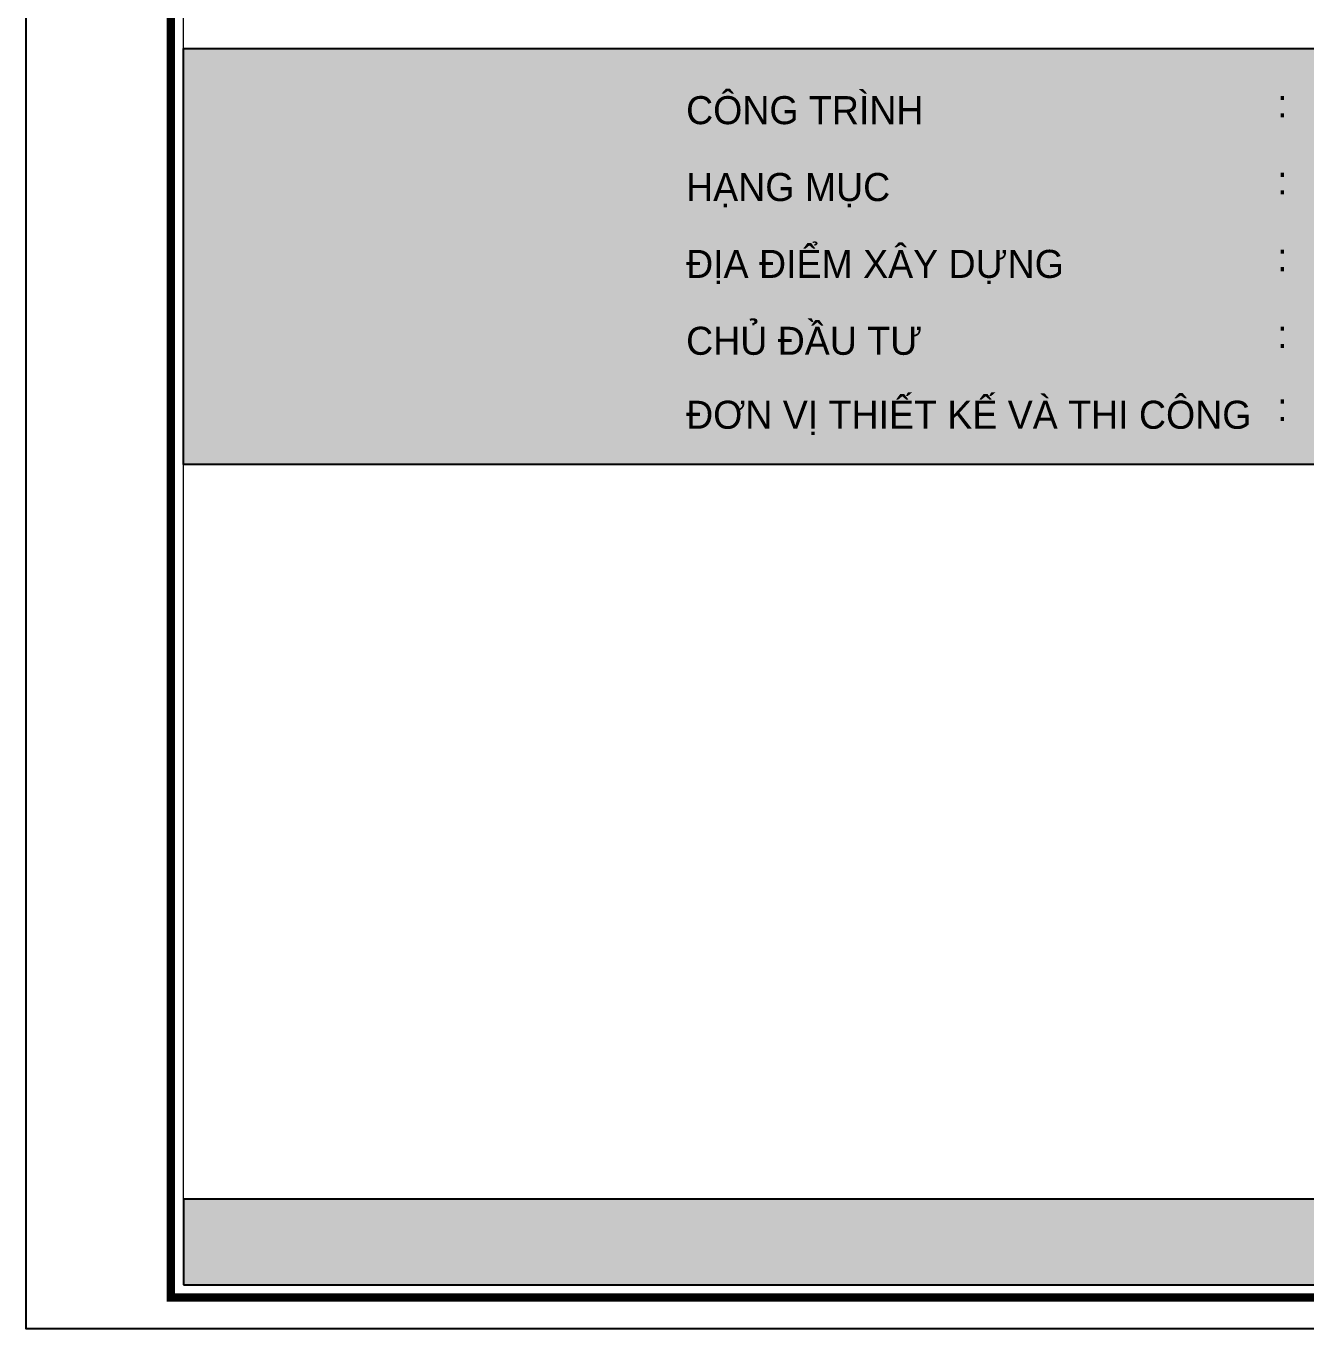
# Model space of a CAD drawing. Header units: inches. Extents: x 2 to 32666, y -5537 to 22.
# Drawn here: x 10100.6 to 10338.7, y -4124.5 to -3882.2 of the extents above; entities that cross this region are included whole.
import ezdxf

# ---------------------------------------------------------------- set-up
doc = ezdxf.new("R2010")
doc.units = ezdxf.units.IN
doc.header["$MEASUREMENT"] = 0
doc.layers.get('Defpoints').update_dxf_attribs({"lineweight": 9})
for name, color, linetype in [('7', 7, 'Continuous'), ('KHUNG BV', 7, 'Continuous'), ('NET IN', 3, 'Continuous')]:
    doc.layers.add(name, color=color, linetype=linetype)
doc.layers.add('bia', color=7, linetype='Continuous', true_color=0xb6cdbc)
doc.layers.add('Cover text', color=7, linetype='Continuous', true_color=0x52370f)
doc.styles.add('ST3', font='VHAVANB.TTF')

# ---------------------------------------------------------------- blocks, each defined once
blk = doc.blocks.new('fsdfsdf')
at = {"layer": 'bia'}
h = blk.add_hatch(color=256, dxfattribs=at)
h.dxf.hatch_style = 1
h.paths.add_polyline_path([(29.3, 238.09), (598.95, 238.09), (598.95, 160.77), (29.3, 160.77)])
h = blk.add_hatch(color=256, dxfattribs=at)
h.dxf.hatch_style = 1
h.paths.add_polyline_path([(29.3, 8.2), (598.95, 8.2), (598.95, 24.12), (29.3, 24.12)])
at = {"layer": '7', "lineweight": 20, "ltscale": 100}
blk.add_lwpolyline([(29.3, 411.8), (598.95, 411.8), (598.95, 8.2), (29.3, 8.2)], close=True, dxfattribs=at)
at = {"layer": 'bia'}
for points in [[(29.3, 238.09), (598.95, 238.09), (598.95, 160.77), (29.3, 160.77)], [(29.3, 8.2), (598.95, 8.2), (598.95, 24.12), (29.3, 24.12)]]:
    blk.add_lwpolyline(points, close=True, dxfattribs=at)
at = {"layer": 'Defpoints', "color": 0}
blk.add_lwpolyline([(0, 420), (607.15, 420), (607.15, 0), (0, 0)], close=True, dxfattribs=at)
at = {"layer": 'KHUNG BV', "color": 247, "const_width": 1.54}
blk.add_lwpolyline([(26.95, 414.14), (601.3, 414.14), (601.3, 5.86), (26.95, 5.86)], close=True, dxfattribs=at)

msp = doc.modelspace()

# ---------------------------------------------------------------- linework, layer by layer
at = {"layer": 'NET IN'}
msp.add_lwpolyline([(10100.6146, -3704.5249), (10707.7695, -3704.5249), (10707.7695, -4124.5249), (10100.6146, -4124.5249)], close=True, dxfattribs=at)

# ---------------------------------------------------------------- block references
msp.add_blockref('fsdfsdf', (10100.6146, -4124.5249))

# ---------------------------------------------------------------- texts
at = {"layer": 'Cover text', "style": 'ST3'}
for s, height, p in [('c«ng tr×nh', 5.21368, (10223.3789, -3900.4766)), (':', 5.2137, (10333.3136, -3899.2315)), ('h¹ng môc', 5.21368, (10223.3789, -3914.7726)), (':', 5.2137, (10333.3136, -3913.5275)), ('®Þa ®iÓm x©y dùng', 5.21368, (10223.3789, -3929.0686)), (':', 5.2137, (10333.3136, -3927.8235)), ('chñ ®Çu t\xad', 5.21368, (10223.3789, -3943.3646)), (':', 5.2137, (10333.3136, -3942.1195)), ('®¬n vÞ thiÕt kÕ vµ thi c«ng', 5.21368, (10223.3789, -3957.1198)), (':', 5.2137, (10333.3136, -3955.6778))]:
    msp.add_text(s, height=height, dxfattribs=at).set_placement(p)

doc.saveas('drawing.dxf')
